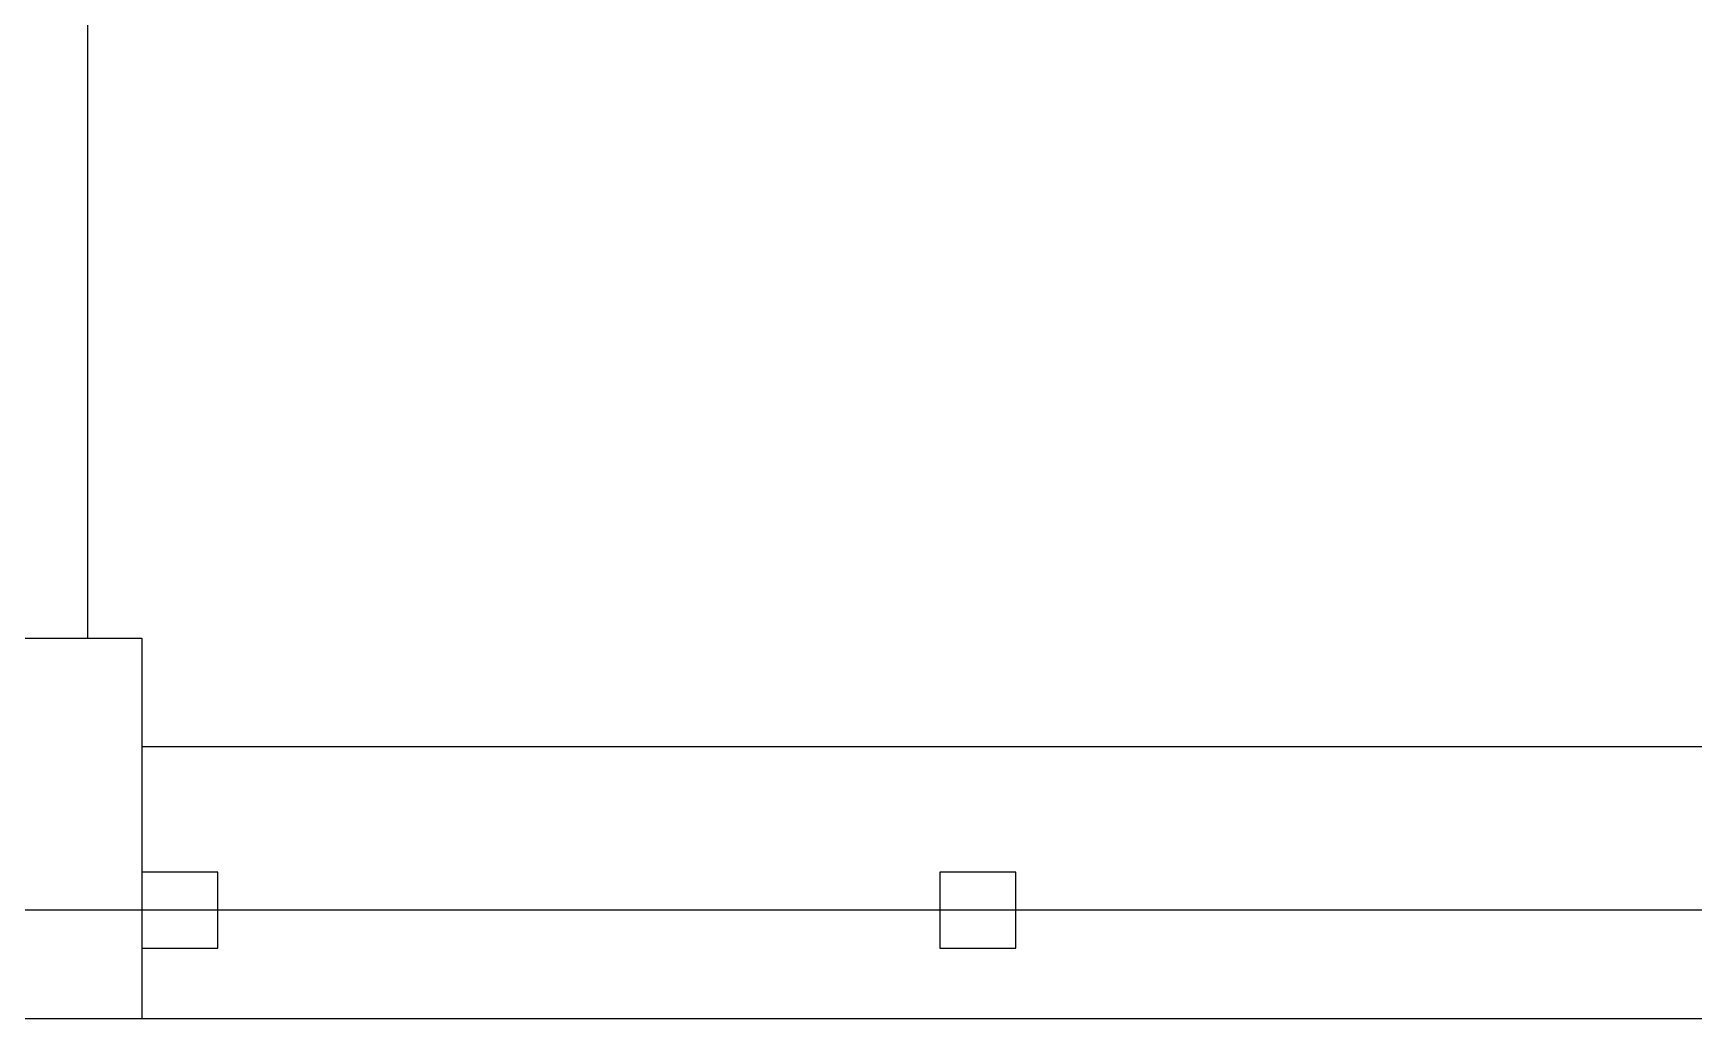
# Model space of a CAD drawing. Header units: metres. Extents: x 532643 to 533032, y 2673852 to 2674172.
# Drawn here: x 532830.879 to 532832.407, y 2674039.349 to 2674040.255 of the extents above; entities that cross this region are included whole.
import ezdxf

# ---------------------------------------------------------------- set-up
doc = ezdxf.new("R2010")
doc.units = ezdxf.units.M
doc.header["$MEASUREMENT"] = 0
doc.linetypes.add('PHANTOM', pattern=[63.5, 31.75, -6.35, 6.35, -6.35, 6.35, -6.35])
doc.layers.add('IDT', color=7, linetype='Continuous')

# ---------------------------------------------------------------- blocks, each defined once
blk = doc.blocks.new('IDT')
at = {"layer": 'IDT', "color": 8}
for p, q in [((25.902, 18.4101), (29.552, 18.4101)), ((29.552, 18.0601), (29.552, 18.4101)), ((29.552, 18.4101), (29.902, 18.4101)), ((28.7481, 18.3453), (28.7481, 18.2753)), ((28.8181, 18.3453), (28.7481, 18.3453)), ((28.8181, 18.2753), (28.8181, 18.3453)), ((29.4822, 18.3453), (29.4822, 18.2753)), ((29.5522, 18.3453), (29.4822, 18.3453)), ((29.5522, 18.2753), (29.5522, 18.3453)), ((28.7481, 18.2753), (28.8181, 18.2753)), ((29.4822, 18.2753), (29.5522, 18.2753)), ((25.902, 18.1601), (29.552, 18.1601)), ((29.902, 18.0601), (29.552, 18.0601)), ((29.602, 15.4101), (29.602, 18.0601))]:
    blk.add_line(p, q, dxfattribs=at)
at = {"layer": 'IDT', "color": 8, "linetype": 'PHANTOM', "ltscale": 0.25}
blk.add_line((25.6331, 18.3103), (33.7831, 18.3103), dxfattribs=at)

msp = doc.modelspace()

# ---------------------------------------------------------------- block references
at = {"layer": 'IDT', "color": 8, "rotation": 180}
msp.add_blockref('IDT', (532860.5313, 2674057.7589), dxfattribs=at)

doc.saveas('drawing.dxf')
